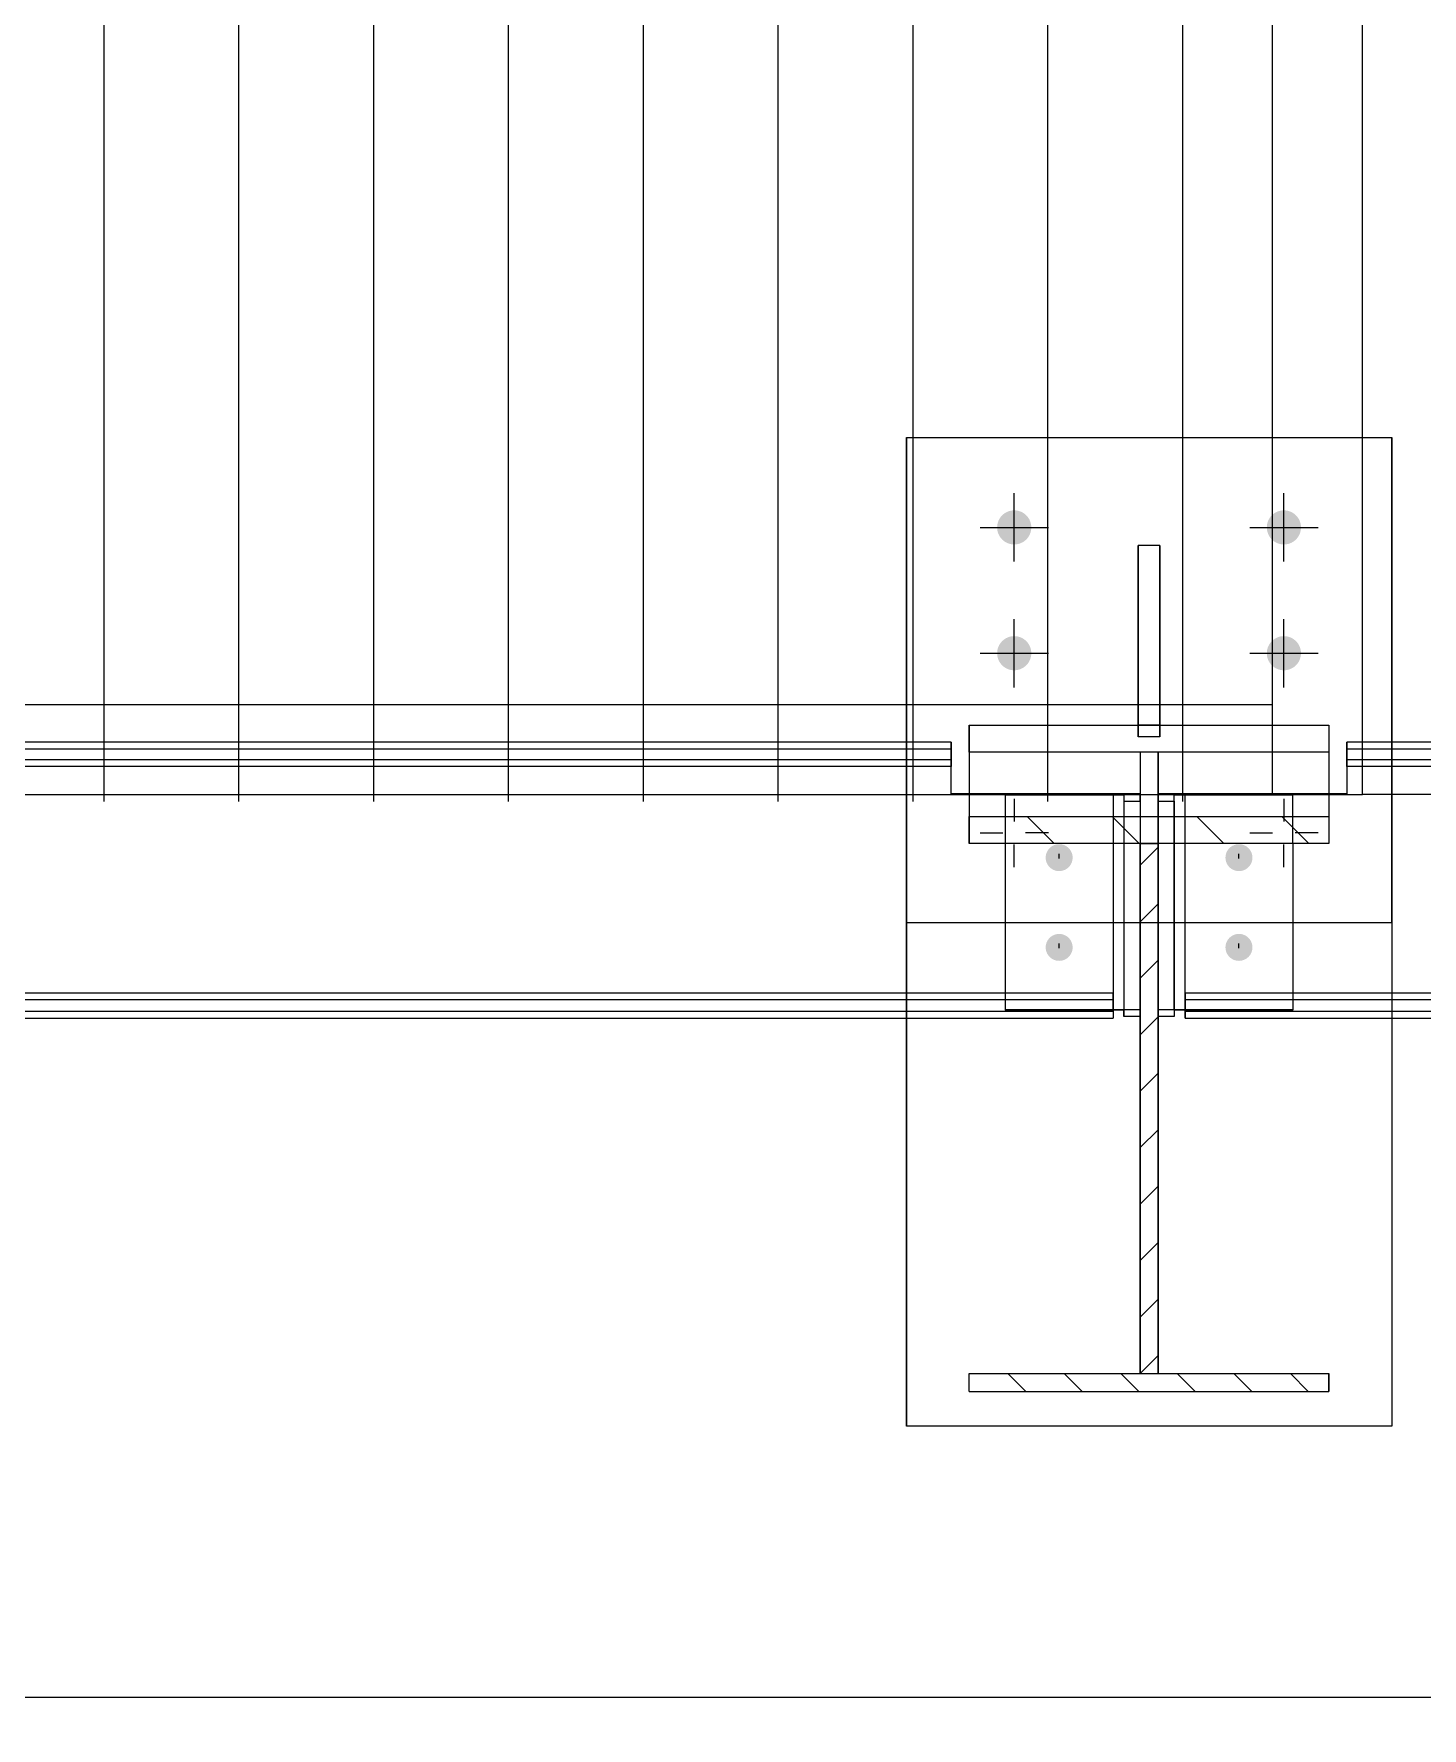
# Model space of a CAD drawing. Header units: millimetres. Extents: x 663313 to 1226001, y 1431724 to 1620898.
# Drawn here: x 663605.461 to 663606.233, y 1524697.519 to 1524698.461 of the extents above; entities that cross this region are included whole.
import ezdxf

# ---------------------------------------------------------------- set-up
doc = ezdxf.new("R2010")
doc.units = ezdxf.units.MM
doc.linetypes.add('XKITLINE00', pattern=[0])
doc.linetypes.add('XKITLINE02', pattern=[4, 2, -2])
for name, color, linetype in [('000 - CONCRETE_EX_BUILDING_MAIN_COLOR_1', 7, 'Continuous'), ('DIM', 7, 'Continuous'), ('VPORT', 7, 'Continuous')]:
    doc.layers.add(name, color=color, linetype=linetype)
doc.layers.add('A-GENM', color=7, linetype='Continuous', lineweight=9)
doc.layers.add('Part', color=7, linetype='Continuous', lineweight=0)

# ---------------------------------------------------------------- blocks, each defined once
blk = doc.blocks.new('cano')
at = {"layer": '000 - CONCRETE_EX_BUILDING_MAIN_COLOR_1', "linetype": 'XKITLINE02', "lineweight": 0}
for points in [[(663605.99644, 1524720.75243), (663605.99658, 1524720.75335), (663605.99681, 1524720.75426), (663605.99712, 1524720.75514), (663605.99752, 1524720.75598), (663605.998, 1524720.75678), (663605.99855, 1524720.75753), (663605.99918, 1524720.75822), (663605.99987, 1524720.75884), (663606.00062, 1524720.7594), (663606.00142, 1524720.75988), (663606.00226, 1524720.76028), (663606.00314, 1524720.76059), (663606.00404, 1524720.76082), (663606.00497, 1524720.76095), (663606.0059, 1524720.761), (663606.00683, 1524720.76095), (663606.00775, 1524720.76082), (663606.00866, 1524720.76059), (663606.00953, 1524720.76028), (663606.01038, 1524720.75988), (663606.01118, 1524720.7594), (663606.01192, 1524720.75884), (663606.01261, 1524720.75822), (663606.01324, 1524720.75753), (663606.0138, 1524720.75678), (663606.01428, 1524720.75598), (663606.01467, 1524720.75514), (663606.01499, 1524720.75426), (663606.01521, 1524720.75335), (663606.01535, 1524720.75243), (663606.0154, 1524720.7515), (663606.01535, 1524720.75057), (663606.01521, 1524720.74965), (663606.01499, 1524720.74874), (663606.01467, 1524720.74786), (663606.01428, 1524720.74702), (663606.0138, 1524720.74622), (663606.01324, 1524720.74547), (663606.01261, 1524720.74478), (663606.01192, 1524720.74416), (663606.01118, 1524720.7436), (663606.01038, 1524720.74312), (663606.00953, 1524720.74272), (663606.00866, 1524720.74241), (663606.00775, 1524720.74218), (663606.00683, 1524720.74205), (663606.0059, 1524720.742), (663606.00497, 1524720.74205), (663606.00404, 1524720.74218), (663606.00314, 1524720.74241), (663606.00226, 1524720.74272), (663606.00142, 1524720.74312), (663606.00062, 1524720.7436), (663605.99987, 1524720.74416), (663605.99918, 1524720.74478), (663605.99855, 1524720.74547), (663605.998, 1524720.74622), (663605.99752, 1524720.74702), (663605.99712, 1524720.74786), (663605.99681, 1524720.74874), (663605.99658, 1524720.74965), (663605.99644, 1524720.75057), (663605.9964, 1524720.7515)], [(663606.14644, 1524720.75243), (663606.14658, 1524720.75335), (663606.14681, 1524720.75426), (663606.14712, 1524720.75514), (663606.14752, 1524720.75598), (663606.148, 1524720.75678), (663606.14855, 1524720.75753), (663606.14918, 1524720.75822), (663606.14987, 1524720.75884), (663606.15062, 1524720.7594), (663606.15142, 1524720.75988), (663606.15226, 1524720.76028), (663606.15314, 1524720.76059), (663606.15404, 1524720.76082), (663606.15497, 1524720.76095), (663606.1559, 1524720.761), (663606.15683, 1524720.76095), (663606.15775, 1524720.76082), (663606.15866, 1524720.76059), (663606.15953, 1524720.76028), (663606.16038, 1524720.75988), (663606.16118, 1524720.7594), (663606.16192, 1524720.75884), (663606.16261, 1524720.75822), (663606.16324, 1524720.75753), (663606.1638, 1524720.75678), (663606.16428, 1524720.75598), (663606.16467, 1524720.75514), (663606.16499, 1524720.75426), (663606.16521, 1524720.75335), (663606.16535, 1524720.75243), (663606.1654, 1524720.7515), (663606.16535, 1524720.75057), (663606.16521, 1524720.74965), (663606.16499, 1524720.74874), (663606.16467, 1524720.74786), (663606.16428, 1524720.74702), (663606.1638, 1524720.74622), (663606.16324, 1524720.74547), (663606.16261, 1524720.74478), (663606.16192, 1524720.74416), (663606.16118, 1524720.7436), (663606.16038, 1524720.74312), (663606.15953, 1524720.74272), (663606.15866, 1524720.74241), (663606.15775, 1524720.74218), (663606.15683, 1524720.74205), (663606.1559, 1524720.742), (663606.15497, 1524720.74205), (663606.15404, 1524720.74218), (663606.15314, 1524720.74241), (663606.15226, 1524720.74272), (663606.15142, 1524720.74312), (663606.15062, 1524720.7436), (663606.14987, 1524720.74416), (663606.14918, 1524720.74478), (663606.14855, 1524720.74547), (663606.148, 1524720.74622), (663606.14752, 1524720.74702), (663606.14712, 1524720.74786), (663606.14681, 1524720.74874), (663606.14658, 1524720.74965), (663606.14644, 1524720.75057), (663606.1464, 1524720.7515)], [(663605.99644, 1524720.68243), (663605.99658, 1524720.68335), (663605.99681, 1524720.68426), (663605.99712, 1524720.68514), (663605.99752, 1524720.68598), (663605.998, 1524720.68678), (663605.99855, 1524720.68753), (663605.99918, 1524720.68822), (663605.99987, 1524720.68884), (663606.00062, 1524720.6894), (663606.00142, 1524720.68988), (663606.00226, 1524720.69028), (663606.00314, 1524720.69059), (663606.00404, 1524720.69082), (663606.00497, 1524720.69095), (663606.0059, 1524720.691), (663606.00683, 1524720.69095), (663606.00775, 1524720.69082), (663606.00866, 1524720.69059), (663606.00953, 1524720.69028), (663606.01038, 1524720.68988), (663606.01118, 1524720.6894), (663606.01192, 1524720.68884), (663606.01261, 1524720.68822), (663606.01324, 1524720.68753), (663606.0138, 1524720.68678), (663606.01428, 1524720.68598), (663606.01467, 1524720.68514), (663606.01499, 1524720.68426), (663606.01521, 1524720.68335), (663606.01535, 1524720.68243), (663606.0154, 1524720.6815), (663606.01535, 1524720.68057), (663606.01521, 1524720.67965), (663606.01499, 1524720.67874), (663606.01467, 1524720.67786), (663606.01428, 1524720.67702), (663606.0138, 1524720.67622), (663606.01324, 1524720.67547), (663606.01261, 1524720.67478), (663606.01192, 1524720.67416), (663606.01118, 1524720.6736), (663606.01038, 1524720.67312), (663606.00953, 1524720.67272), (663606.00866, 1524720.67241), (663606.00775, 1524720.67218), (663606.00683, 1524720.67205), (663606.0059, 1524720.672), (663606.00497, 1524720.67205), (663606.00404, 1524720.67218), (663606.00314, 1524720.67241), (663606.00226, 1524720.67272), (663606.00142, 1524720.67312), (663606.00062, 1524720.6736), (663605.99987, 1524720.67416), (663605.99918, 1524720.67478), (663605.99855, 1524720.67547), (663605.998, 1524720.67622), (663605.99752, 1524720.67702), (663605.99712, 1524720.67786), (663605.99681, 1524720.67874), (663605.99658, 1524720.67965), (663605.99644, 1524720.68057), (663605.9964, 1524720.6815)], [(663606.14644, 1524720.68243), (663606.14658, 1524720.68335), (663606.14681, 1524720.68426), (663606.14712, 1524720.68514), (663606.14752, 1524720.68598), (663606.148, 1524720.68678), (663606.14855, 1524720.68753), (663606.14918, 1524720.68822), (663606.14987, 1524720.68884), (663606.15062, 1524720.6894), (663606.15142, 1524720.68988), (663606.15226, 1524720.69028), (663606.15314, 1524720.69059), (663606.15404, 1524720.69082), (663606.15497, 1524720.69095), (663606.1559, 1524720.691), (663606.15683, 1524720.69095), (663606.15775, 1524720.69082), (663606.15866, 1524720.69059), (663606.15953, 1524720.69028), (663606.16038, 1524720.68988), (663606.16118, 1524720.6894), (663606.16192, 1524720.68884), (663606.16261, 1524720.68822), (663606.16324, 1524720.68753), (663606.1638, 1524720.68678), (663606.16428, 1524720.68598), (663606.16467, 1524720.68514), (663606.16499, 1524720.68426), (663606.16521, 1524720.68335), (663606.16535, 1524720.68243), (663606.1654, 1524720.6815), (663606.16535, 1524720.68057), (663606.16521, 1524720.67965), (663606.16499, 1524720.67874), (663606.16467, 1524720.67786), (663606.16428, 1524720.67702), (663606.1638, 1524720.67622), (663606.16324, 1524720.67547), (663606.16261, 1524720.67478), (663606.16192, 1524720.67416), (663606.16118, 1524720.6736), (663606.16038, 1524720.67312), (663606.15953, 1524720.67272), (663606.15866, 1524720.67241), (663606.15775, 1524720.67218), (663606.15683, 1524720.67205), (663606.1559, 1524720.672), (663606.15497, 1524720.67205), (663606.15404, 1524720.67218), (663606.15314, 1524720.67241), (663606.15226, 1524720.67272), (663606.15142, 1524720.67312), (663606.15062, 1524720.6736), (663606.14987, 1524720.67416), (663606.14918, 1524720.67478), (663606.14855, 1524720.67547), (663606.148, 1524720.67622), (663606.14752, 1524720.67702), (663606.14712, 1524720.67786), (663606.14681, 1524720.67874), (663606.14658, 1524720.67965), (663606.14644, 1524720.68057), (663606.1464, 1524720.6815)], [(663606.03163, 1524720.57522), (663606.03236, 1524720.57511), (663606.03307, 1524720.57493), (663606.03376, 1524720.57468), (663606.03443, 1524720.57437), (663606.03506, 1524720.57399), (663606.03565, 1524720.57355), (663606.0362, 1524720.57306), (663606.03669, 1524720.57251), (663606.03713, 1524720.57192), (663606.03751, 1524720.57129), (663606.03782, 1524720.57063), (663606.03807, 1524720.56994), (663606.03825, 1524720.56922), (663606.03836, 1524720.5685), (663606.03839, 1524720.56776), (663606.03836, 1524720.56703), (663606.03825, 1524720.5663), (663606.03807, 1524720.56559), (663606.03782, 1524720.5649), (663606.03751, 1524720.56423), (663606.03713, 1524720.5636), (663606.03669, 1524720.56301), (663606.0362, 1524720.56247), (663606.03565, 1524720.56197), (663606.03506, 1524720.56153), (663606.03443, 1524720.56116), (663606.03376, 1524720.56084), (663606.03307, 1524720.56059), (663606.03236, 1524720.56042), (663606.03163, 1524720.56031), (663606.03089, 1524720.56027), (663606.03016, 1524720.56031), (663606.02943, 1524720.56042), (663606.02872, 1524720.56059), (663606.02802, 1524720.56084), (663606.02736, 1524720.56116), (663606.02673, 1524720.56153), (663606.02614, 1524720.56197), (663606.02559, 1524720.56247), (663606.0251, 1524720.56301), (663606.02466, 1524720.5636), (663606.02428, 1524720.56423), (663606.02397, 1524720.5649), (663606.02372, 1524720.56559), (663606.02354, 1524720.5663), (663606.02343, 1524720.56703), (663606.02339, 1524720.56776), (663606.02343, 1524720.5685), (663606.02354, 1524720.56922), (663606.02372, 1524720.56994), (663606.02397, 1524720.57063), (663606.02428, 1524720.57129), (663606.02466, 1524720.57192), (663606.0251, 1524720.57251), (663606.02559, 1524720.57306), (663606.02614, 1524720.57355), (663606.02673, 1524720.57399), (663606.02736, 1524720.57437), (663606.02802, 1524720.57468), (663606.02872, 1524720.57493), (663606.02943, 1524720.57511), (663606.03016, 1524720.57522), (663606.03089, 1524720.57525)], [(663606.13163, 1524720.57522), (663606.13236, 1524720.57511), (663606.13307, 1524720.57493), (663606.13377, 1524720.57468), (663606.13443, 1524720.57437), (663606.13506, 1524720.57399), (663606.13565, 1524720.57355), (663606.1362, 1524720.57306), (663606.13669, 1524720.57251), (663606.13713, 1524720.57192), (663606.13751, 1524720.57129), (663606.13782, 1524720.57063), (663606.13807, 1524720.56994), (663606.13825, 1524720.56922), (663606.13836, 1524720.5685), (663606.1384, 1524720.56776), (663606.13836, 1524720.56703), (663606.13825, 1524720.5663), (663606.13807, 1524720.56559), (663606.13782, 1524720.5649), (663606.13751, 1524720.56423), (663606.13713, 1524720.5636), (663606.13669, 1524720.56301), (663606.1362, 1524720.56247), (663606.13565, 1524720.56197), (663606.13506, 1524720.56153), (663606.13443, 1524720.56116), (663606.13377, 1524720.56084), (663606.13307, 1524720.56059), (663606.13236, 1524720.56042), (663606.13163, 1524720.56031), (663606.1309, 1524720.56027), (663606.13016, 1524720.56031), (663606.12943, 1524720.56042), (663606.12872, 1524720.56059), (663606.12803, 1524720.56084), (663606.12736, 1524720.56116), (663606.12673, 1524720.56153), (663606.12614, 1524720.56197), (663606.12559, 1524720.56247), (663606.1251, 1524720.56301), (663606.12466, 1524720.5636), (663606.12428, 1524720.56423), (663606.12397, 1524720.5649), (663606.12372, 1524720.56559), (663606.12354, 1524720.5663), (663606.12343, 1524720.56703), (663606.1234, 1524720.56776), (663606.12343, 1524720.5685), (663606.12354, 1524720.56922), (663606.12372, 1524720.56994), (663606.12397, 1524720.57063), (663606.12428, 1524720.57129), (663606.12466, 1524720.57192), (663606.1251, 1524720.57251), (663606.12559, 1524720.57306), (663606.12614, 1524720.57355), (663606.12673, 1524720.57399), (663606.12736, 1524720.57437), (663606.12803, 1524720.57468), (663606.12872, 1524720.57493), (663606.12943, 1524720.57511), (663606.13016, 1524720.57522), (663606.1309, 1524720.57525)], [(663606.03163, 1524720.52528), (663606.03236, 1524720.52518), (663606.03307, 1524720.525), (663606.03376, 1524720.52475), (663606.03443, 1524720.52444), (663606.03506, 1524720.52406), (663606.03565, 1524720.52362), (663606.0362, 1524720.52313), (663606.03669, 1524720.52258), (663606.03713, 1524720.52199), (663606.03751, 1524720.52136), (663606.03782, 1524720.5207), (663606.03807, 1524720.52), (663606.03825, 1524720.51929), (663606.03836, 1524720.51856), (663606.03839, 1524720.51783), (663606.03836, 1524720.5171), (663606.03825, 1524720.51637), (663606.03807, 1524720.51566), (663606.03782, 1524720.51496), (663606.03751, 1524720.5143), (663606.03713, 1524720.51367), (663606.03669, 1524720.51308), (663606.0362, 1524720.51253), (663606.03565, 1524720.51204), (663606.03506, 1524720.5116), (663606.03443, 1524720.51122), (663606.03376, 1524720.51091), (663606.03307, 1524720.51066), (663606.03236, 1524720.51048), (663606.03163, 1524720.51038), (663606.03089, 1524720.51034), (663606.03016, 1524720.51038), (663606.02943, 1524720.51048), (663606.02872, 1524720.51066), (663606.02802, 1524720.51091), (663606.02736, 1524720.51122), (663606.02673, 1524720.5116), (663606.02614, 1524720.51204), (663606.02559, 1524720.51253), (663606.0251, 1524720.51308), (663606.02466, 1524720.51367), (663606.02428, 1524720.5143), (663606.02397, 1524720.51496), (663606.02372, 1524720.51566), (663606.02354, 1524720.51637), (663606.02343, 1524720.5171), (663606.02339, 1524720.51783), (663606.02343, 1524720.51856), (663606.02354, 1524720.51929), (663606.02372, 1524720.52), (663606.02397, 1524720.5207), (663606.02428, 1524720.52136), (663606.02466, 1524720.52199), (663606.0251, 1524720.52258), (663606.02559, 1524720.52313), (663606.02614, 1524720.52362), (663606.02673, 1524720.52406), (663606.02736, 1524720.52444), (663606.02802, 1524720.52475), (663606.02872, 1524720.525), (663606.02943, 1524720.52518), (663606.03016, 1524720.52528), (663606.03089, 1524720.52532)], [(663606.13163, 1524720.52528), (663606.13236, 1524720.52518), (663606.13307, 1524720.525), (663606.13377, 1524720.52475), (663606.13443, 1524720.52444), (663606.13506, 1524720.52406), (663606.13565, 1524720.52362), (663606.1362, 1524720.52313), (663606.13669, 1524720.52258), (663606.13713, 1524720.52199), (663606.13751, 1524720.52136), (663606.13782, 1524720.5207), (663606.13807, 1524720.52), (663606.13825, 1524720.51929), (663606.13836, 1524720.51856), (663606.1384, 1524720.51783), (663606.13836, 1524720.5171), (663606.13825, 1524720.51637), (663606.13807, 1524720.51566), (663606.13782, 1524720.51496), (663606.13751, 1524720.5143), (663606.13713, 1524720.51367), (663606.13669, 1524720.51308), (663606.1362, 1524720.51253), (663606.13565, 1524720.51204), (663606.13506, 1524720.5116), (663606.13443, 1524720.51122), (663606.13377, 1524720.51091), (663606.13307, 1524720.51066), (663606.13236, 1524720.51048), (663606.13163, 1524720.51038), (663606.1309, 1524720.51034), (663606.13016, 1524720.51038), (663606.12943, 1524720.51048), (663606.12872, 1524720.51066), (663606.12803, 1524720.51091), (663606.12736, 1524720.51122), (663606.12673, 1524720.5116), (663606.12614, 1524720.51204), (663606.12559, 1524720.51253), (663606.1251, 1524720.51308), (663606.12466, 1524720.51367), (663606.12428, 1524720.5143), (663606.12397, 1524720.51496), (663606.12372, 1524720.51566), (663606.12354, 1524720.51637), (663606.12343, 1524720.5171), (663606.1234, 1524720.51783), (663606.12343, 1524720.51856), (663606.12354, 1524720.51929), (663606.12372, 1524720.52), (663606.12397, 1524720.5207), (663606.12428, 1524720.52136), (663606.12466, 1524720.52199), (663606.1251, 1524720.52258), (663606.12559, 1524720.52313), (663606.12614, 1524720.52362), (663606.12673, 1524720.52406), (663606.12736, 1524720.52444), (663606.12803, 1524720.52475), (663606.12872, 1524720.525), (663606.12943, 1524720.52518), (663606.13016, 1524720.52528), (663606.1309, 1524720.52532)]]:
    blk.add_hatch(color=7, dxfattribs=at).paths.add_polyline_path(points, flags=17)
at = {"layer": '000 - CONCRETE_EX_BUILDING_MAIN_COLOR_1', "color": 7, "linetype": 'XKITLINE02', "lineweight": 0}
for p, q in [((663605.9459, 1524720.8015), (663605.9459, 1524720.8015)), ((663605.9459, 1524720.8015), (663606.2159, 1524720.8015)), ((663605.9459, 1524720.8015), (663605.9459, 1524720.63209)), ((663605.9459, 1524720.2515), (663605.9459, 1524720.8015)), ((663605.9459, 1524720.8015), (663606.2159, 1524720.8015)), ((663605.9459, 1524720.5315), (663605.9459, 1524720.8015)), ((663605.9459, 1524720.5315), (663605.9459, 1524720.8015)), ((663606.2159, 1524720.8015), (663606.2159, 1524720.63209)), ((663606.2159, 1524720.8015), (663606.2159, 1524720.2515)), ((663606.2159, 1524720.8015), (663606.2159, 1524720.5315)), ((663606.2159, 1524720.5315), (663606.2159, 1524720.8015)), ((663606.0059, 1524720.7325), (663606.0059, 1524720.7705)), ((663606.1559, 1524720.7325), (663606.1559, 1524720.7705)), ((663605.9869, 1524720.7515), (663606.0249, 1524720.7515)), ((663606.1369, 1524720.7515), (663606.1749, 1524720.7515)), ((663606.07489, 1524720.63507), (663606.07489, 1524720.74149)), ((663606.08689, 1524720.74149), (663606.07489, 1524720.74149)), ((663606.07489, 1524720.74149), (663606.07489, 1524720.74149)), ((663606.07489, 1524720.74149), (663606.07489, 1524720.64149)), ((663606.08689, 1524720.74149), (663606.08689, 1524720.63507)), ((663606.08689, 1524720.74149), (663606.08689, 1524720.74149)), ((663606.08689, 1524720.64149), (663606.08689, 1524720.74149)), ((663606.0059, 1524720.6625), (663606.0059, 1524720.7005)), ((663606.1559, 1524720.6625), (663606.1559, 1524720.7005)), ((663605.9869, 1524720.6815), (663606.0249, 1524720.6815)), ((663606.1369, 1524720.6815), (663606.1749, 1524720.6815)), ((663605.98089, 1524720.64152), (663606.07489, 1524720.64152)), ((663605.98089, 1524720.64152), (663605.9809, 1524720.59058)), ((663605.98089, 1524720.6265), (663605.98089, 1524720.64152)), ((663606.07489, 1524720.64152), (663606.08689, 1524720.64152)), ((663606.08689, 1524720.64149), (663606.07489, 1524720.64149)), ((663606.07489, 1524720.64149), (663606.07489, 1524720.63507)), ((663606.08689, 1524720.64152), (663606.18089, 1524720.64152)), ((663606.08689, 1524720.63507), (663606.08689, 1524720.64149)), ((663606.18089, 1524720.64152), (663606.1809, 1524720.59058)), ((663606.18089, 1524720.64152), (663606.18089, 1524720.6265)), ((663605.97089, 1524720.63209), (663605.04627, 1524720.63209)), ((663605.9459, 1524720.63209), (663605.9459, 1524720.47837)), ((663605.97089, 1524720.62816), (663605.97089, 1524720.63209)), ((663605.97089, 1524720.63209), (663605.97089, 1524720.6221)), ((663606.08689, 1524720.63507), (663606.07489, 1524720.63507)), ((663607.47089, 1524720.63209), (663606.19089, 1524720.63209)), ((663606.19089, 1524720.63209), (663606.19089, 1524720.62816)), ((663606.19089, 1524720.6221), (663606.19089, 1524720.63209)), ((663606.2159, 1524720.63209), (663606.2159, 1524720.47837)), ((663605.97089, 1524720.62816), (663605.04627, 1524720.62816)), ((663605.97089, 1524720.6221), (663605.04627, 1524720.6221)), ((663605.97089, 1524720.60319), (663605.97089, 1524720.62816)), ((663605.97089, 1524720.6221), (663605.97089, 1524720.61851)), ((663605.98089, 1524720.6265), (663605.9809, 1524720.57556)), ((663606.18089, 1524720.6265), (663605.98089, 1524720.6265)), ((663606.07589, 1524720.6265), (663606.07589, 1524720.28069)), ((663606.08589, 1524720.6265), (663606.07589, 1524720.6265)), ((663606.07589, 1524720.6265), (663606.0759, 1524720.57556)), ((663606.08589, 1524720.28069), (663606.08589, 1524720.6265)), ((663606.08589, 1524720.6265), (663606.0859, 1524720.57556)), ((663606.18089, 1524720.6265), (663606.1809, 1524720.57556)), ((663607.47089, 1524720.62816), (663606.19089, 1524720.62816)), ((663606.19089, 1524720.62816), (663606.19089, 1524720.60319)), ((663607.47089, 1524720.6221), (663606.19089, 1524720.6221)), ((663606.19089, 1524720.61851), (663606.19089, 1524720.6221)), ((663605.97089, 1524720.61851), (663605.04627, 1524720.61851)), ((663607.47089, 1524720.61851), (663606.19089, 1524720.61851)), ((663605.97089, 1524720.60353), (663605.9809, 1524720.60353)), ((663605.97089, 1524720.60319), (663605.9809, 1524720.60319)), ((663605.9809, 1524720.60353), (663606.0609, 1524720.60353)), ((663605.9809, 1524720.60319), (663606.0609, 1524720.60319)), ((663606.07589, 1524720.60318), (663606.00089, 1524720.60318)), ((663606.00089, 1524720.60318), (663606.00089, 1524720.60271)), ((663606.00089, 1524720.60318), (663606.00089, 1524720.57556)), ((663606.00089, 1524720.60271), (663606.06689, 1524720.60271)), ((663606.0609, 1524720.60353), (663606.0609, 1524720.48287)), ((663606.06689, 1524720.60271), (663606.06689, 1524720.59926)), ((663606.06689, 1524720.60271), (663606.06689, 1524720.48287)), ((663606.07589, 1524720.59926), (663606.07589, 1524720.60318)), ((663606.07589, 1524720.60318), (663606.07589, 1524720.48335)), ((663606.0859, 1524720.48335), (663606.0859, 1524720.60318)), ((663606.1609, 1524720.60318), (663606.0859, 1524720.60318)), ((663606.0859, 1524720.59926), (663606.0859, 1524720.60318)), ((663606.0949, 1524720.48287), (663606.0949, 1524720.60271)), ((663606.0949, 1524720.60271), (663606.1609, 1524720.60271)), ((663606.0949, 1524720.59926), (663606.0949, 1524720.60271)), ((663606.10089, 1524720.48287), (663606.10089, 1524720.60353)), ((663606.10089, 1524720.60353), (663606.1809, 1524720.60353)), ((663606.10089, 1524720.60319), (663606.1809, 1524720.60319)), ((663606.1609, 1524720.57556), (663606.1609, 1524720.60318)), ((663606.1809, 1524720.60353), (663606.19089, 1524720.60353)), ((663606.1809, 1524720.60319), (663606.19089, 1524720.60319)), ((663606.0059, 1524720.6005), (663606.0059, 1524720.58785)), ((663606.06689, 1524720.59926), (663606.07589, 1524720.59926)), ((663606.06689, 1524720.59926), (663606.06689, 1524720.57556)), ((663606.07589, 1524720.59926), (663606.07589, 1524720.47942)), ((663606.0859, 1524720.47942), (663606.0859, 1524720.59926)), ((663606.0859, 1524720.59926), (663606.0949, 1524720.59926)), ((663606.0949, 1524720.59926), (663606.0949, 1524720.57556)), ((663606.1559, 1524720.6005), (663606.1559, 1524720.58785)), ((663605.9809, 1524720.57556), (663605.9809, 1524720.59058)), ((663605.9809, 1524720.59058), (663606.1809, 1524720.59058)), ((663606.02811, 1524720.57556), (663606.01309, 1524720.59058)), ((663606.07532, 1524720.57556), (663606.0603, 1524720.59058)), ((663606.12253, 1524720.57556), (663606.10751, 1524720.59058)), ((663606.16974, 1524720.57556), (663606.15472, 1524720.59058)), ((663606.1809, 1524720.59058), (663606.1809, 1524720.57556)), ((663606.1809, 1524720.57556), (663605.9809, 1524720.57556)), ((663605.9869, 1524720.5815), (663605.99955, 1524720.5815)), ((663606.00089, 1524720.57556), (663606.00089, 1524720.48287)), ((663606.0059, 1524720.5625), (663606.0059, 1524720.57515)), ((663606.0249, 1524720.5815), (663606.01224, 1524720.5815)), ((663606.06689, 1524720.57556), (663606.06689, 1524720.47942)), ((663606.0759, 1524720.28069), (663606.0759, 1524720.57556)), ((663606.0759, 1524720.57556), (663606.0859, 1524720.57556)), ((663606.0859, 1524720.57556), (663606.0859, 1524720.28069)), ((663606.0949, 1524720.57556), (663606.0949, 1524720.47942)), ((663606.1369, 1524720.5815), (663606.14955, 1524720.5815)), ((663606.1559, 1524720.5625), (663606.1559, 1524720.57515)), ((663606.1609, 1524720.57556), (663606.1609, 1524720.48287)), ((663606.1749, 1524720.5815), (663606.16224, 1524720.5815)), ((663606.03089, 1524720.56735), (663606.03089, 1524720.56984)), ((663606.0759, 1524720.56356), (663606.0859, 1524720.57356)), ((663606.1309, 1524720.56735), (663606.1309, 1524720.56984)), ((663606.0759, 1524720.53213), (663606.0859, 1524720.54213)), ((663606.2159, 1524720.5315), (663605.9459, 1524720.5315)), ((663606.03089, 1524720.51742), (663606.03089, 1524720.51991)), ((663606.1309, 1524720.51742), (663606.1309, 1524720.51991)), ((663606.0759, 1524720.5007), (663606.0859, 1524720.5107)), ((663606.0609, 1524720.49228), (663604.95627, 1524720.49228)), ((663606.0609, 1524720.48229), (663606.0609, 1524720.49228)), ((663606.0609, 1524720.49228), (663606.0609, 1524720.48869)), ((663606.10089, 1524720.48869), (663606.10089, 1524720.49228)), ((663606.10089, 1524720.49228), (663606.10089, 1524720.48229)), ((663607.5609, 1524720.49228), (663606.10089, 1524720.49228)), ((663606.0609, 1524720.48869), (663604.95627, 1524720.48869)), ((663604.95627, 1524720.48229), (663606.0609, 1524720.48229)), ((663606.00089, 1524720.48335), (663606.07589, 1524720.48335)), ((663606.06689, 1524720.48287), (663606.00089, 1524720.48287)), ((663606.0609, 1524720.48287), (663606.0609, 1524720.47837)), ((663606.0609, 1524720.48229), (663606.0609, 1524720.47837)), ((663606.06689, 1524720.47942), (663606.06689, 1524720.48287)), ((663606.07589, 1524720.47942), (663606.07589, 1524720.48335)), ((663606.0859, 1524720.48335), (663606.1609, 1524720.48335)), ((663606.0859, 1524720.47942), (663606.0859, 1524720.48335)), ((663606.1609, 1524720.48287), (663606.0949, 1524720.48287)), ((663606.0949, 1524720.48287), (663606.0949, 1524720.47942)), ((663607.5609, 1524720.48869), (663606.10089, 1524720.48869)), ((663606.10089, 1524720.47837), (663606.10089, 1524720.48287)), ((663606.10089, 1524720.48229), (663606.10089, 1524720.47837)), ((663606.10089, 1524720.48229), (663607.5609, 1524720.48229)), ((663606.1609, 1524720.48335), (663606.1609, 1524720.48287)), ((663604.95627, 1524720.47837), (663606.0609, 1524720.47837)), ((663605.9459, 1524720.47837), (663605.9459, 1524720.2515)), ((663606.07589, 1524720.47942), (663606.06689, 1524720.47942)), ((663606.0759, 1524720.46927), (663606.0859, 1524720.47927)), ((663606.0949, 1524720.47942), (663606.0859, 1524720.47942)), ((663606.10089, 1524720.47837), (663607.5609, 1524720.47837)), ((663606.2159, 1524720.47837), (663606.2159, 1524720.2515)), ((663606.0759, 1524720.43784), (663606.0859, 1524720.44784)), ((663606.0759, 1524720.40641), (663606.0859, 1524720.41641)), ((663606.0759, 1524720.37498), (663606.0859, 1524720.38498)), ((663606.0759, 1524720.34355), (663606.0859, 1524720.35355)), ((663606.0759, 1524720.31212), (663606.0859, 1524720.32212)), ((663606.0759, 1524720.28069), (663606.0859, 1524720.29069)), ((663605.98089, 1524720.28069), (663605.9809, 1524720.28069)), ((663605.98089, 1524720.27069), (663605.98089, 1524720.28069)), ((663605.9809, 1524720.27069), (663605.9809, 1524720.28069)), ((663605.9809, 1524720.28069), (663606.1809, 1524720.28069)), ((663606.01233, 1524720.27069), (663606.00233, 1524720.28069)), ((663606.04376, 1524720.27069), (663606.03376, 1524720.28069)), ((663606.07519, 1524720.27069), (663606.06519, 1524720.28069)), ((663606.07589, 1524720.28069), (663606.0859, 1524720.28069)), ((663606.0859, 1524720.28069), (663606.08589, 1524720.28069)), ((663606.10662, 1524720.27069), (663606.09662, 1524720.28069)), ((663606.13805, 1524720.27069), (663606.12805, 1524720.28069)), ((663606.16948, 1524720.27069), (663606.15948, 1524720.28069)), ((663606.18089, 1524720.28069), (663606.1809, 1524720.28069)), ((663606.18089, 1524720.27069), (663606.18089, 1524720.28069)), ((663606.1809, 1524720.28069), (663606.1809, 1524720.27069)), ((663605.98089, 1524720.27069), (663605.9809, 1524720.27069)), ((663605.98089, 1524720.27069), (663605.9809, 1524720.27069)), ((663605.9809, 1524720.27069), (663606.1809, 1524720.27069)), ((663606.1809, 1524720.27069), (663606.18089, 1524720.27069)), ((663605.9459, 1524720.2515), (663605.9459, 1524720.2515)), ((663606.2159, 1524720.2515), (663605.9459, 1524720.2515)), ((663606.2159, 1524720.2515), (663606.2159, 1524720.2515))]:
    blk.add_line(p, q, dxfattribs=at)
blk = doc.blocks.new('GM_Louver Grill Vertical Z1 - Z Profile-V42-ENT 4 ELE-1 sheet')
at = {"layer": 'A-GENM', "color": 7}
blk.add_line((1800304.25, 105898.37), (1800304.25, 110050), dxfattribs=at)
blk = doc.blocks.new('2')
at = {"color": 7}
for p, q in [((1800429.25, 105902.3), (1800429.25, 110050)), ((1799028.81, 105952.3), (1800429.25, 105952.3))]:
    blk.add_line(p, q, dxfattribs=at)
for points in [[(1800479.25, 110050), (1798978.81, 110050), (1798978.81, 105902.3), (1800479.25, 105902.3)], [(1800479.25, 110050), (1801979.25, 110050), (1801979.25, 105902.3), (1800479.25, 105902.3)]]:
    blk.add_lwpolyline(points, close=True, dxfattribs=at)
at = {"layer": 'A-GENM', "color": 7}
for p in [(-525, 0), (-450, 0), (-375, 0), (-300, 0), (-225, 0), (-150, 0), (-75, 0), (0, 0), (75, 0)]:
    blk.add_blockref('GM_Louver Grill Vertical Z1 - Z Profile-V42-ENT 4 ELE-1 sheet', p, dxfattribs=at)

msp = doc.modelspace()

# ---------------------------------------------------------------- hatches: boundary and pattern name
at = {"layer": 'VPORT'}
h = msp.add_hatch(dxfattribs=at)
h.set_pattern_fill('ANGLE')
h.set_pattern_definition([(235.288, (663627.358, 1524790.5456), (5.74185, -3.9776), [5.08, -1.905]), (325.288, (663627.358, 1524790.5456), (3.9776, 5.74185), [5.08, -1.905])])
h.paths.add_polyline_path([(663617.85365, 1524792.06913), (663619.08669, 1524791.21495), (663617.37835, 1524788.74887), (663616.14531, 1524789.60305)])
edge = h.paths.add_edge_path(flags=16)
edge.add_line((663617.51263, 1524790.48061), (663617.71937, 1524790.33739))
edge = h.paths.add_edge_path(flags=16)
edge.add_line((663617.54439, 1524790.30563), (663617.68761, 1524790.51237))
h.paths.add_polyline_path([(663612.44365, 1524784.25913), (663613.67669, 1524783.40495), (663611.96835, 1524780.93887), (663610.73531, 1524781.79305)])
edge = h.paths.add_edge_path(flags=16)
edge.add_line((663612.10263, 1524782.67061), (663612.30937, 1524782.52739))
edge = h.paths.add_edge_path(flags=16)
edge.add_line((663612.13439, 1524782.49563), (663612.27761, 1524782.70237))
h.paths.add_polyline_path([(663604.75665, 1524773.16213), (663605.98969, 1524772.30795), (663604.28135, 1524769.84187), (663603.04831, 1524770.69605)])
edge = h.paths.add_edge_path(flags=16)
edge.add_line((663604.41563, 1524771.57361), (663604.62237, 1524771.43039))
edge = h.paths.add_edge_path(flags=16)
edge.add_line((663604.44739, 1524771.39863), (663604.59061, 1524771.60537))
h.paths.add_polyline_path([(663599.80265, 1524766.01013), (663601.03569, 1524765.15595), (663599.32735, 1524762.68987), (663598.09431, 1524763.54405)])
edge = h.paths.add_edge_path(flags=16)
edge.add_line((663599.46163, 1524764.42161), (663599.66837, 1524764.27839))
edge = h.paths.add_edge_path(flags=16)
edge.add_line((663599.49339, 1524764.24663), (663599.63661, 1524764.45337))
h.paths.add_polyline_path([(663592.68365, 1524755.73513), (663593.91669, 1524754.88095), (663592.20835, 1524752.41487), (663590.97531, 1524753.26905)])
edge = h.paths.add_edge_path(flags=16)
edge.add_line((663592.34263, 1524754.14661), (663592.54937, 1524754.00339))
edge = h.paths.add_edge_path(flags=16)
edge.add_line((663592.37439, 1524753.97163), (663592.51761, 1524754.17837))
h.paths.add_polyline_path([(663585.28165, 1524745.04913), (663586.51469, 1524744.19495), (663584.80635, 1524741.72887), (663583.57331, 1524742.58305)])
edge = h.paths.add_edge_path(flags=16)
edge.add_line((663584.94063, 1524743.46061), (663585.14737, 1524743.31739))
edge = h.paths.add_edge_path(flags=16)
edge.add_line((663584.97239, 1524743.28563), (663585.11561, 1524743.49237))
h.paths.add_polyline_path([(663578.78965, 1524735.67813), (663580.02269, 1524734.82395), (663578.31435, 1524732.35787), (663577.08131, 1524733.21205)])
edge = h.paths.add_edge_path(flags=16)
edge.add_line((663578.44863, 1524734.08961), (663578.65537, 1524733.94639))
edge = h.paths.add_edge_path(flags=16)
edge.add_line((663578.48039, 1524733.91463), (663578.62361, 1524734.12137))
h.paths.add_polyline_path([(663572.29765, 1524726.30713), (663573.53069, 1524725.45295), (663571.82235, 1524722.98687), (663570.58931, 1524723.84105)])
edge = h.paths.add_edge_path(flags=16)
edge.add_line((663571.95663, 1524724.71861), (663572.16337, 1524724.57539))
edge = h.paths.add_edge_path(flags=16)
edge.add_line((663571.98839, 1524724.54363), (663572.13161, 1524724.75037))
h.paths.add_polyline_path([(663565.80565, 1524716.93513), (663567.03869, 1524716.08095), (663565.33035, 1524713.61487), (663564.09731, 1524714.46905)])
edge = h.paths.add_edge_path(flags=16)
edge.add_line((663565.46463, 1524715.34661), (663565.67137, 1524715.20339))
edge = h.paths.add_edge_path(flags=16)
edge.add_line((663565.49639, 1524715.17163), (663565.63961, 1524715.37837))
h.paths.add_polyline_path([(663559.31465, 1524707.56413), (663560.54769, 1524706.70995), (663558.83935, 1524704.24387), (663557.60631, 1524705.09805)])
edge = h.paths.add_edge_path(flags=16)
edge.add_line((663558.97363, 1524705.97561), (663559.18037, 1524705.83239))
edge = h.paths.add_edge_path(flags=16)
edge.add_line((663559.00539, 1524705.80063), (663559.14861, 1524706.00737))
h.paths.add_polyline_path([(663552.82265, 1524698.19313), (663554.05569, 1524697.33895), (663552.34735, 1524694.87287), (663551.11431, 1524695.72705)])
edge = h.paths.add_edge_path(flags=16)
edge.add_line((663552.48163, 1524696.60461), (663552.68837, 1524696.46139))
edge = h.paths.add_edge_path(flags=16)
edge.add_line((663552.51339, 1524696.42963), (663552.65661, 1524696.63637))
h.paths.add_polyline_path([(663546.33065, 1524688.82213), (663547.56369, 1524687.96795), (663545.85535, 1524685.50187), (663544.62231, 1524686.35605)])
edge = h.paths.add_edge_path(flags=16)
edge.add_line((663545.98963, 1524687.23361), (663546.19637, 1524687.09039))
edge = h.paths.add_edge_path(flags=16)
edge.add_line((663546.02139, 1524687.05863), (663546.16461, 1524687.26537))
h.paths.add_polyline_path([(663539.83865, 1524679.45113), (663541.07169, 1524678.59695), (663539.36335, 1524676.13087), (663538.13031, 1524676.98505)])
edge = h.paths.add_edge_path(flags=16)
edge.add_line((663539.49763, 1524677.86261), (663539.70437, 1524677.71939))
edge = h.paths.add_edge_path(flags=16)
edge.add_line((663539.52939, 1524677.68763), (663539.67261, 1524677.89437))
h.paths.add_polyline_path([(663533.34765, 1524670.08013), (663534.58069, 1524669.22595), (663532.87235, 1524666.75987), (663531.63931, 1524667.61405)])
edge = h.paths.add_edge_path(flags=16)
edge.add_line((663533.00663, 1524668.49161), (663533.21337, 1524668.34839))
edge = h.paths.add_edge_path(flags=16)
edge.add_line((663533.03839, 1524668.31663), (663533.18161, 1524668.52337))
h.paths.add_polyline_path([(663526.85565, 1524660.70913), (663528.08869, 1524659.85495), (663526.38035, 1524657.38887), (663525.14731, 1524658.24305)])
edge = h.paths.add_edge_path(flags=16)
edge.add_line((663526.51463, 1524659.12061), (663526.72137, 1524658.97739))
edge = h.paths.add_edge_path(flags=16)
edge.add_line((663526.54639, 1524658.94563), (663526.68961, 1524659.15237))
h.paths.add_polyline_path([(663520.36365, 1524651.33813), (663521.59669, 1524650.48395), (663519.88835, 1524648.01787), (663518.65531, 1524648.87205)])
edge = h.paths.add_edge_path(flags=16)
edge.add_line((663520.02263, 1524649.74961), (663520.22937, 1524649.60639))
edge = h.paths.add_edge_path(flags=16)
edge.add_line((663520.05439, 1524649.57463), (663520.19761, 1524649.78137))
h.paths.add_polyline_path([(663513.87165, 1524641.96713), (663515.10469, 1524641.11295), (663513.39635, 1524638.64687), (663512.16331, 1524639.50105)])
edge = h.paths.add_edge_path(flags=16)
edge.add_line((663513.53063, 1524640.37861), (663513.73737, 1524640.23539))
edge = h.paths.add_edge_path(flags=16)
edge.add_line((663513.56239, 1524640.20363), (663513.70561, 1524640.41037))
h.paths.add_polyline_path([(663507.38065, 1524632.59613), (663508.61369, 1524631.74195), (663506.90535, 1524629.27587), (663505.67231, 1524630.13005)])
edge = h.paths.add_edge_path(flags=16)
edge.add_line((663507.03963, 1524631.00761), (663507.24637, 1524630.86439))
edge = h.paths.add_edge_path(flags=16)
edge.add_line((663507.07139, 1524630.83263), (663507.21461, 1524631.03937))
h.paths.add_polyline_path([(663500.88865, 1524623.22513), (663502.12169, 1524622.37095), (663500.41335, 1524619.90487), (663499.18031, 1524620.75905)])
edge = h.paths.add_edge_path(flags=16)
edge.add_line((663500.54763, 1524621.63661), (663500.75437, 1524621.49339))
edge = h.paths.add_edge_path(flags=16)
edge.add_line((663500.57939, 1524621.46163), (663500.72261, 1524621.66837))
h.paths.add_polyline_path([(663494.39665, 1524613.85313), (663495.62969, 1524612.99895), (663493.92135, 1524610.53287), (663492.68831, 1524611.38705)])
edge = h.paths.add_edge_path(flags=16)
edge.add_line((663494.05563, 1524612.26461), (663494.26237, 1524612.12139))
edge = h.paths.add_edge_path(flags=16)
edge.add_line((663494.08739, 1524612.08963), (663494.23061, 1524612.29637))
h.paths.add_polyline_path([(663487.27865, 1524603.57813), (663488.51169, 1524602.72395), (663486.80335, 1524600.25787), (663485.57031, 1524601.11205)])
edge = h.paths.add_edge_path(flags=16)
edge.add_line((663486.93763, 1524601.98961), (663487.14437, 1524601.84639))
edge = h.paths.add_edge_path(flags=16)
edge.add_line((663486.96939, 1524601.81463), (663487.11261, 1524602.02137))
h.paths.add_polyline_path([(663481.41365, 1524595.11113), (663482.64669, 1524594.25695), (663480.93835, 1524591.79087), (663479.70531, 1524592.64505)])
edge = h.paths.add_edge_path(flags=16)
edge.add_line((663481.07263, 1524593.52261), (663481.27937, 1524593.37939))
edge = h.paths.add_edge_path(flags=16)
edge.add_line((663481.10439, 1524593.34763), (663481.24761, 1524593.55437))

# ---------------------------------------------------------------- linework, layer by layer
at = {"layer": 'Part', "color": 7, "linetype": 'XKITLINE00', "lineweight": 0}
msp.add_lwpolyline([(663610.7042, 1524698.48588), (663604.6592, 1524698.48588), (663604.6592, 1524697.53588), (663610.7042, 1524697.53588)], dxfattribs=at)

# ---------------------------------------------------------------- block references
at = {"color": 7, "xscale": 0.001, "yscale": 0.001, "zscale": 0.001}
msp.add_blockref('2', (661805.72039, 1524592.13588), dxfattribs=at)
at = {"layer": 'DIM', "color": 7}
msp.add_blockref('cano', (0, -22.5648), dxfattribs=at)

doc.saveas('drawing.dxf')
